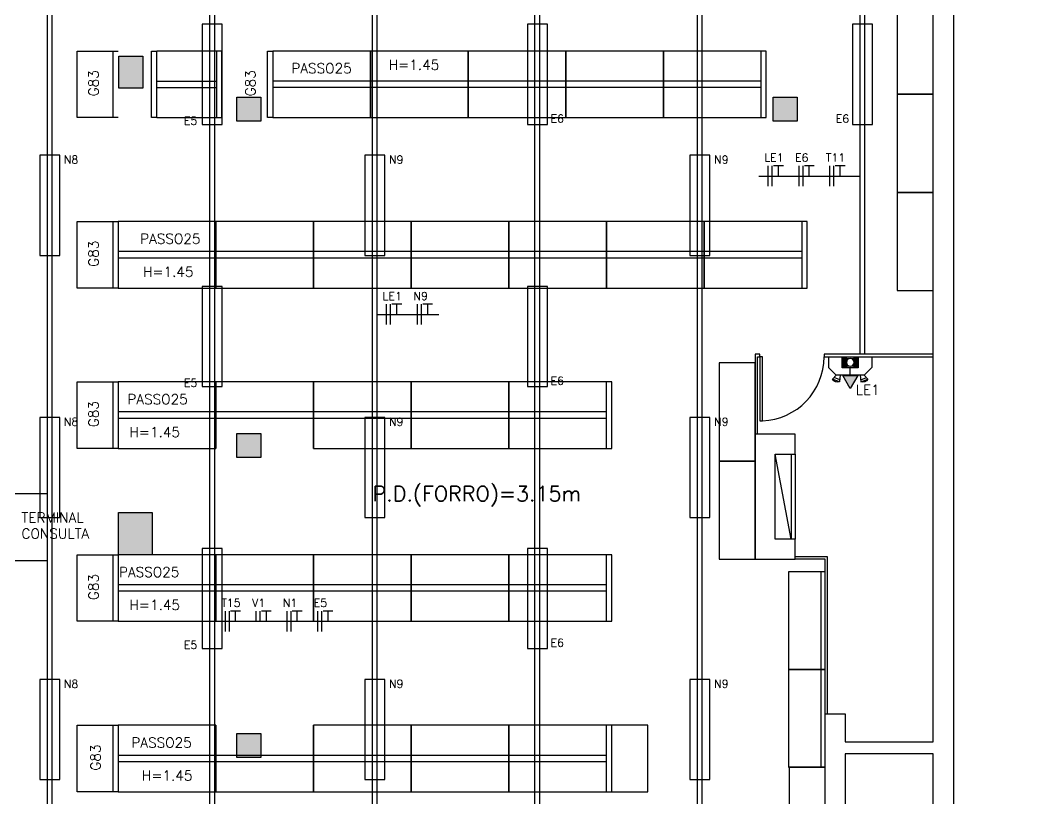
# Model space of a CAD drawing. Header units: metres. Extents: x -367 to 368, y -238 to 226.
# Drawn here: x 255.1 to 267.68, y 184.14 to 193.87 of the extents above; entities that cross this region are included whole.
import ezdxf
from ezdxf.enums import TextEntityAlignment as Align

# ---------------------------------------------------------------- set-up
doc = ezdxf.new("R2010")
doc.units = ezdxf.units.M
doc.linetypes.add('CONTINOUS', pattern=[0])
for name, color, linetype in [('A-SIMBELET', 10, 'Continuous'), ('ELE-ELÉTRICA', 160, 'Continuous'), ('INCENDIO', 10, 'CONTINOUS'), ('LA_BAU_BASES GERAIS_R00$0$base', 253, 'Continuous'), ('LA_BAU_LUM TÉRREO_R02$0$ARQ-HAC-251', 251, 'Continuous'), ('LA_BAU_LUM TÉRREO_R02$0$ARQ-LUM', 2, 'Continuous')]:
    doc.layers.add(name, color=color, linetype=linetype)
doc.styles.add('LA_BAU_BASES GERAIS_R00$0$LA_BAU_MERC_R01$0$R40-125-RS', font='romans.shx', dxfattribs={"height": 0.1248})
doc.styles.add('LA_BAU_BASES GERAIS_R00$0$LA_BAU_MERC_R01$0$RS80', font='ROMANS', dxfattribs={"height": 0.18})
doc.styles.add('LA_BAU_BASES GERAIS_R00$0$R60-125-RS', font='romans.shx', dxfattribs={"height": 0.19})
doc.styles.add('LA_BAU_BASES GERAIS_R00$0$R80-100-RS', font='romans.shx', dxfattribs={"height": 0.203})
doc.styles.get("Standard").update_dxf_attribs({"font": 'romans.shx'})

# ---------------------------------------------------------------- blocks, each defined once
blk = doc.blocks.new('LA_BAU_BASES GERAIS_R00$0$LA_BAU_ALVENARIA TÉRREO_R01')
at = {"layer": 'LA_BAU_BASES GERAIS_R00$0$base'}
h = blk.add_hatch(color=256, dxfattribs=at)
h.dxf.hatch_style = 1
h.paths.add_polyline_path([(256.628, 193.418), (256.328, 193.418), (256.328, 193.018), (256.628, 193.018)])
h = blk.add_hatch(color=256, dxfattribs=at)
h.dxf.hatch_style = 1
h.paths.add_polyline_path([(258.1, 192.903), (257.8, 192.903), (257.8, 192.603), (258.1, 192.603)])
h = blk.add_hatch(color=256, dxfattribs=at)
h.dxf.hatch_style = 1
h.paths.add_polyline_path([(264.8, 192.903), (264.5, 192.903), (264.5, 192.603), (264.8, 192.603)])
h = blk.add_hatch(color=256, dxfattribs=at)
h.dxf.hatch_style = 1
h.paths.add_polyline_path([(258.1, 188.703), (257.8, 188.703), (257.8, 188.403), (258.1, 188.403)])
h = blk.add_hatch(color=256, dxfattribs=at)
h.dxf.hatch_style = 1
h.paths.add_polyline_path([(256.745, 187.717), (256.325, 187.717), (256.325, 187.187), (256.745, 187.187)])
at = {"layer": 'LA_BAU_BASES GERAIS_R00$0$base', "linetype": 'Continuous'}
h = blk.add_hatch(color=256, dxfattribs=at)
h.dxf.hatch_style = 1
h.paths.add_polyline_path([(258.1, 184.953), (257.8, 184.953), (257.8, 184.653), (258.1, 184.653)])
for p, q in [((264.725, 187.384), (264.525, 188.444)), ((264.725, 188.444), (264.725, 187.384)), ((264.775, 188.444), (264.775, 187.384))]:
    blk.add_line(p, q, dxfattribs=at)
for points in [[(267.681, 200.09), (266.75, 200.09), (266.75, 177.95), (266.41, 177.95), (266.41, 178.2), (266.5, 178.2), (266.5, 184.7), (265.4, 184.7), (265.4, 179.45), (265.15, 179.45), (265.15, 185.2), (265.4, 185.2), (265.4, 184.85), (266.5, 184.85), (266.5, 210.65)], [(264.305, 188.694), (264.305, 189.662), (264.335, 189.662), (264.335, 189.692), (264.275, 189.692), (264.275, 188.694)], [(266.5, 189.692), (265.135, 189.692), (265.135, 189.662), (266.5, 189.662)], [(265.18, 185.2), (265.18, 187.164), (264.775, 187.164)], [(265.15, 185.2), (265.15, 187.134), (264.775, 187.134)]]:
    blk.add_lwpolyline(points, dxfattribs=at)
at = {"layer": 'LA_BAU_BASES GERAIS_R00$0$base'}
for points in [[(256.328, 193.418), (256.628, 193.418), (256.628, 193.018), (256.328, 193.018)], [(257.8, 192.903), (258.1, 192.903), (258.1, 192.603), (257.8, 192.603)], [(264.5, 192.903), (264.8, 192.903), (264.8, 192.603), (264.5, 192.603)], [(257.8, 188.703), (258.1, 188.703), (258.1, 188.403), (257.8, 188.403)], [(256.325, 187.717), (256.745, 187.717), (256.745, 187.187), (256.325, 187.187)]]:
    blk.add_lwpolyline(points, close=True, dxfattribs=at)
at = {"layer": 'LA_BAU_BASES GERAIS_R00$0$base', "linetype": 'Continuous'}
for points in [[(264.335, 188.862), (264.365, 188.862), (264.365, 189.662), (264.335, 189.662)], [(264.775, 188.694), (264.275, 188.694), (264.275, 187.134), (264.775, 187.134), (264.775, 187.384), (264.525, 187.384), (264.525, 188.444), (264.775, 188.444)], [(257.8, 184.953), (258.1, 184.953), (258.1, 184.653), (257.8, 184.653)]]:
    blk.add_lwpolyline(points, close=True, dxfattribs=at)
blk.add_arc((264.335, 189.661), 0.8, 272.1476, 0.0402, dxfattribs=at)
blk = doc.blocks.new('LA_BAU_BASES GERAIS_R00$0$LA_BAU_MERC_R01')
at = {"layer": 'LA_BAU_BASES GERAIS_R00$0$base'}
for p, q in [((266.05, 194.165), (266.05, 192.94)), ((266.5, 192.94), (266.5, 194.165)), ((257.551, 193.48), (256.801, 193.48)), ((256.801, 192.65), (256.801, 193.48)), ((257.551, 192.65), (257.551, 193.48)), ((258.249, 193.48), (258.249, 192.65)), ((259.469, 193.48), (258.249, 193.48)), ((259.469, 193.48), (259.469, 192.65)), ((260.689, 193.48), (259.469, 193.48)), ((259.469, 192.65), (259.469, 193.48)), ((260.689, 193.48), (260.689, 192.65)), ((261.909, 193.48), (260.689, 193.48)), ((260.689, 192.65), (260.689, 193.48)), ((261.909, 193.48), (261.909, 192.65)), ((263.129, 193.48), (261.909, 193.48)), ((261.909, 192.65), (261.909, 193.48)), ((263.129, 193.48), (263.129, 192.65)), ((264.349, 193.48), (263.129, 193.48)), ((263.129, 192.65), (263.129, 193.48)), ((264.349, 192.65), (264.349, 193.48)), ((256.801, 193.105), (257.551, 193.105)), ((259.469, 193.105), (258.249, 193.105)), ((260.689, 193.105), (259.469, 193.105)), ((261.909, 193.105), (260.689, 193.105)), ((263.129, 193.105), (261.909, 193.105)), ((264.349, 193.105), (263.129, 193.105)), ((256.801, 193.025), (257.551, 193.025)), ((259.469, 193.025), (258.249, 193.025)), ((260.689, 193.025), (259.469, 193.025)), ((261.909, 193.025), (260.689, 193.025)), ((263.129, 193.025), (261.909, 193.025)), ((264.349, 193.025), (263.129, 193.025)), ((266.05, 192.94), (266.05, 191.715)), ((266.5, 192.94), (266.05, 192.94)), ((266.05, 192.94), (266.5, 192.94)), ((266.5, 191.715), (266.5, 192.94)), ((256.801, 192.65), (257.551, 192.65)), ((258.249, 192.65), (259.469, 192.65)), ((259.469, 192.65), (260.689, 192.65)), ((260.689, 192.65), (261.909, 192.65)), ((261.909, 192.65), (263.129, 192.65)), ((263.129, 192.65), (264.349, 192.65)), ((266.05, 191.715), (266.05, 190.49)), ((266.5, 191.715), (266.05, 191.715)), ((266.05, 191.715), (266.5, 191.715)), ((266.5, 190.49), (266.5, 191.715)), ((256.32, 191.35), (256.32, 190.52)), ((257.54, 191.35), (256.32, 191.35)), ((257.54, 191.35), (257.54, 190.52)), ((258.76, 191.35), (257.54, 191.35)), ((257.54, 190.52), (257.54, 191.35)), ((258.76, 191.35), (258.76, 190.52)), ((259.98, 191.35), (258.76, 191.35)), ((258.76, 190.52), (258.76, 191.35)), ((259.98, 191.35), (259.98, 190.52)), ((261.2, 191.35), (259.98, 191.35)), ((259.98, 190.52), (259.98, 191.35)), ((261.2, 191.35), (261.2, 190.52)), ((262.42, 191.35), (261.2, 191.35)), ((261.2, 190.52), (261.2, 191.35)), ((262.42, 190.52), (262.42, 191.35)), ((262.42, 191.35), (262.42, 190.52)), ((263.64, 191.35), (262.42, 191.35)), ((263.64, 191.35), (263.64, 190.52)), ((264.86, 191.35), (263.64, 191.35)), ((263.64, 190.52), (263.64, 191.35)), ((264.86, 190.52), (264.86, 191.35)), ((257.54, 190.975), (256.32, 190.975)), ((258.76, 190.975), (257.54, 190.975)), ((259.98, 190.975), (258.76, 190.975)), ((261.2, 190.975), (259.98, 190.975)), ((262.42, 190.975), (261.2, 190.975)), ((263.64, 190.975), (262.42, 190.975)), ((264.86, 190.975), (263.64, 190.975)), ((257.54, 190.895), (256.32, 190.895)), ((258.76, 190.895), (257.54, 190.895)), ((259.98, 190.895), (258.76, 190.895)), ((261.2, 190.895), (259.98, 190.895)), ((262.42, 190.895), (261.2, 190.895)), ((263.64, 190.895), (262.42, 190.895)), ((264.86, 190.895), (263.64, 190.895)), ((256.32, 190.52), (257.54, 190.52)), ((257.54, 190.52), (258.76, 190.52)), ((258.76, 190.52), (259.98, 190.52)), ((259.98, 190.52), (261.2, 190.52)), ((261.2, 190.52), (262.42, 190.52)), ((262.42, 190.52), (263.64, 190.52)), ((263.64, 190.52), (264.86, 190.52)), ((266.05, 190.49), (266.5, 190.49)), ((263.825, 189.584), (263.825, 188.359)), ((264.275, 189.584), (263.825, 189.584)), ((264.275, 188.359), (264.275, 189.584)), ((256.32, 189.347), (256.32, 188.517)), ((257.54, 189.347), (256.32, 189.347)), ((257.54, 189.347), (257.54, 188.517)), ((258.76, 189.347), (257.54, 189.347)), ((257.54, 188.517), (257.54, 189.347)), ((258.76, 188.517), (258.76, 189.347)), ((258.76, 189.347), (258.76, 188.517)), ((259.98, 189.347), (258.76, 189.347)), ((259.98, 189.347), (259.98, 188.517)), ((261.2, 189.347), (259.98, 189.347)), ((259.98, 188.517), (259.98, 189.347)), ((261.2, 188.517), (261.2, 189.347)), ((261.2, 189.347), (261.2, 188.517)), ((262.42, 189.347), (261.2, 189.347)), ((262.42, 188.517), (262.42, 189.347)), ((257.54, 188.972), (256.32, 188.972)), ((258.76, 188.972), (257.54, 188.972)), ((259.98, 188.972), (258.76, 188.972)), ((261.2, 188.972), (259.98, 188.972)), ((262.42, 188.972), (261.2, 188.972)), ((257.54, 188.892), (256.32, 188.892)), ((258.76, 188.892), (257.54, 188.892)), ((259.98, 188.892), (258.76, 188.892)), ((261.2, 188.892), (259.98, 188.892)), ((262.42, 188.892), (261.2, 188.892)), ((256.32, 188.517), (257.54, 188.517)), ((258.76, 188.517), (259.98, 188.517)), ((259.98, 188.517), (261.2, 188.517)), ((261.2, 188.517), (262.42, 188.517)), ((263.825, 188.359), (264.275, 188.359)), ((263.825, 188.359), (263.825, 187.134)), ((264.275, 188.359), (263.825, 188.359)), ((264.275, 187.134), (264.275, 188.359)), ((256.32, 187.187), (256.32, 186.357)), ((257.54, 187.187), (256.32, 187.187)), ((257.54, 187.187), (257.54, 186.357)), ((258.76, 187.187), (257.54, 187.187)), ((257.54, 186.357), (257.54, 187.187)), ((258.76, 187.187), (258.76, 186.357)), ((259.98, 187.187), (258.76, 187.187)), ((258.76, 186.357), (258.76, 187.187)), ((259.98, 187.187), (259.98, 186.357)), ((261.2, 187.187), (259.98, 187.187)), ((259.98, 186.357), (259.98, 187.187)), ((261.2, 186.357), (261.2, 187.187)), ((261.2, 187.187), (261.2, 186.357)), ((262.42, 187.187), (261.2, 187.187)), ((262.42, 186.357), (262.42, 187.187)), ((263.825, 187.134), (264.275, 187.134)), ((265.15, 186.975), (264.69, 186.975)), ((264.69, 186.975), (264.69, 185.755)), ((265.1, 185.755), (265.1, 186.975)), ((265.15, 185.755), (265.15, 186.975)), ((257.54, 186.812), (256.32, 186.812)), ((258.76, 186.812), (257.54, 186.812)), ((259.98, 186.812), (258.76, 186.812)), ((261.2, 186.812), (259.98, 186.812)), ((262.42, 186.812), (261.2, 186.812)), ((257.54, 186.732), (256.32, 186.732)), ((258.76, 186.732), (257.54, 186.732)), ((259.98, 186.732), (258.76, 186.732)), ((261.2, 186.732), (259.98, 186.732)), ((262.42, 186.732), (261.2, 186.732)), ((256.32, 186.357), (257.54, 186.357)), ((257.54, 186.357), (258.76, 186.357)), ((258.76, 186.357), (259.98, 186.357)), ((259.98, 186.357), (261.2, 186.357)), ((261.2, 186.357), (262.42, 186.357)), ((265.15, 185.755), (264.69, 185.755)), ((264.69, 185.755), (264.69, 184.535)), ((264.69, 185.755), (265.15, 185.755)), ((265.1, 184.535), (265.1, 185.755)), ((265.15, 184.535), (265.15, 185.755)), ((256.32, 185.057), (256.32, 184.227)), ((257.54, 185.057), (256.32, 185.057)), ((257.54, 185.057), (257.54, 184.227)), ((257.54, 184.227), (257.54, 185.057)), ((258.76, 184.227), (258.76, 185.057)), ((258.76, 185.057), (258.76, 184.227)), ((259.98, 185.057), (258.76, 185.057)), ((259.98, 185.057), (259.98, 184.227)), ((261.2, 185.057), (259.98, 185.057)), ((259.98, 184.227), (259.98, 185.057)), ((261.2, 185.057), (261.2, 184.227)), ((262.42, 185.057), (261.2, 185.057)), ((261.2, 184.227), (261.2, 185.057)), ((262.42, 184.227), (262.42, 185.057)), ((257.54, 184.682), (256.32, 184.682)), ((258.76, 184.682), (257.54, 184.682)), ((259.98, 184.682), (258.76, 184.682)), ((261.2, 184.682), (259.98, 184.682)), ((262.42, 184.682), (261.2, 184.682)), ((257.54, 184.602), (256.32, 184.602)), ((258.76, 184.602), (257.54, 184.602)), ((259.98, 184.602), (258.76, 184.602)), ((261.2, 184.602), (259.98, 184.602)), ((262.42, 184.602), (261.2, 184.602)), ((264.69, 184.535), (265.15, 184.535)), ((264.7, 184.535), (264.7, 183.31)), ((265.15, 184.535), (264.7, 184.535)), ((265.15, 183.31), (265.15, 184.535)), ((256.32, 184.227), (257.54, 184.227)), ((257.54, 184.227), (258.76, 184.227)), ((258.76, 184.227), (259.98, 184.227)), ((259.98, 184.227), (261.2, 184.227)), ((261.2, 184.227), (262.42, 184.227))]:
    blk.add_line(p, q, dxfattribs=at)
at = {"layer": 'LA_BAU_BASES GERAIS_R00$0$base', "linetype": 'Continuous'}
for p, q in [((255.806, 193.48), (256.32, 193.48)), ((255.806, 192.65), (255.806, 193.48)), ((256.256, 192.65), (256.256, 193.48)), ((256.737, 192.65), (256.737, 193.48)), ((256.737, 193.48), (256.801, 193.48)), ((257.615, 193.48), (257.551, 193.48)), ((257.615, 192.65), (257.615, 193.48)), ((258.185, 192.65), (258.185, 193.48)), ((258.185, 193.48), (258.249, 193.48)), ((264.413, 193.48), (264.349, 193.48)), ((264.413, 192.65), (264.413, 193.48)), ((256.32, 192.65), (255.806, 192.65)), ((256.801, 192.65), (256.737, 192.65)), ((257.551, 192.65), (257.615, 192.65)), ((258.249, 192.65), (258.185, 192.65)), ((264.349, 192.65), (264.413, 192.65)), ((255.806, 191.35), (256.32, 191.35)), ((255.806, 190.52), (255.806, 191.35)), ((256.256, 190.52), (256.256, 191.35)), ((264.924, 191.35), (264.86, 191.35)), ((264.924, 190.52), (264.924, 191.35)), ((256.32, 190.52), (255.806, 190.52)), ((264.86, 190.52), (264.924, 190.52)), ((255.806, 189.347), (256.32, 189.347)), ((255.806, 188.517), (255.806, 189.347)), ((256.256, 188.517), (256.256, 189.347)), ((262.484, 189.347), (262.42, 189.347)), ((262.484, 188.517), (262.484, 189.347)), ((256.32, 188.517), (255.806, 188.517)), ((262.42, 188.517), (262.484, 188.517)), ((255.806, 187.187), (256.32, 187.187)), ((255.806, 186.357), (255.806, 187.187)), ((256.256, 186.357), (256.256, 187.187)), ((262.484, 187.187), (262.42, 187.187)), ((262.484, 186.357), (262.484, 187.187)), ((256.32, 186.357), (255.806, 186.357)), ((262.42, 186.357), (262.484, 186.357)), ((255.806, 185.057), (256.32, 185.057)), ((255.806, 184.227), (255.806, 185.057)), ((256.256, 184.227), (256.256, 185.057)), ((262.934, 185.057), (262.42, 185.057)), ((262.484, 185.057), (262.42, 185.057)), ((262.484, 184.227), (262.484, 185.057)), ((262.484, 184.227), (262.484, 185.057)), ((262.934, 184.227), (262.934, 185.057)), ((256.32, 184.227), (255.806, 184.227)), ((262.42, 184.227), (262.934, 184.227)), ((262.42, 184.227), (262.484, 184.227))]:
    blk.add_line(p, q, dxfattribs=at)
at = {"layer": 'LA_BAU_BASES GERAIS_R00$0$base', "style": 'LA_BAU_BASES GERAIS_R00$0$LA_BAU_MERC_R01$0$R40-125-RS'}
for s, rotation, p in [('PASSO25', 359.9999, (258.482, 193.203)), ('H=1.45', 359.9999, (259.698, 193.246)), ('G83', 90, (256.074, 192.915)), ('G83', 90, (258.034, 192.915)), ('PASSO25', 359.9999, (256.593, 191.073)), ('G83', 90, (256.074, 190.785)), ('H=1.45', 359.9999, (256.629, 190.661)), ('PASSO25', 359.9999, (256.434, 189.069)), ('G83', 90, (256.074, 188.781)), ('H=1.45', 359.9999, (256.46, 188.658)), ('PASSO25', 359.9999, (256.329, 186.909)), ('G83', 90, (256.074, 186.621)), ('H=1.45', 359.9999, (256.46, 186.498)), ('PASSO25', 359.9999, (256.484, 184.779)), ('G83', 90, (256.099, 184.491)), ('H=1.45', 359.9999, (256.616, 184.368))]:
    blk.add_text(s, height=0.1248, rotation=rotation, dxfattribs=at).set_placement(p)
for s, p in [('TERMINAL', (255.112, 187.59)), ('CONSULTA', (255.112, 187.39))]:
    blk.add_text(s, height=0.1248, dxfattribs=at).set_placement(p)
at = {"layer": 'LA_BAU_BASES GERAIS_R00$0$base', "text_generation_flag": 4}
for tag, height, rotation, style, p in [('CD H=1.45', 0.12, 180, 'LA_BAU_BASES GERAIS_R00$0$LA_BAU_MERC_R01$0$RS80', (261.738, 205.549)), ('CD H=1.45', 0.12, 180, 'LA_BAU_BASES GERAIS_R00$0$LA_BAU_MERC_R01$0$RS80', (262.989, 205.549)), ('CD H=2.25', 0.125, 270, 'LA_BAU_BASES GERAIS_R00$0$LA_BAU_MERC_R01$0$R40-125-RS', (266.17, 203.663)), ('CD H=1.45', 0.12, 180, 'LA_BAU_BASES GERAIS_R00$0$LA_BAU_MERC_R01$0$RS80', (261.354, 202.826)), ('CD H=1.45', 0.12, 180, 'LA_BAU_BASES GERAIS_R00$0$LA_BAU_MERC_R01$0$RS80', (262.605, 202.826)), ('CD H=1.45', 0.12, 180, 'LA_BAU_BASES GERAIS_R00$0$LA_BAU_MERC_R01$0$RS80', (263.857, 202.826)), ('CD H=1.45', 0.12, 180, 'LA_BAU_BASES GERAIS_R00$0$LA_BAU_MERC_R01$0$RS80', (265.108, 202.826))]:
    blk.add_attdef(tag, text='', height=height, rotation=rotation, dxfattribs=dict(at, style=style)).set_placement(p, align=Align.MIDDLE)
at = {"layer": 'LA_BAU_BASES GERAIS_R00$0$base', "style": 'LA_BAU_BASES GERAIS_R00$0$LA_BAU_MERC_R01$0$RS80', "text_generation_flag": 4}
for p in [(261.764, 204.896), (263.015, 204.896)]:
    blk.add_attdef('CD H=1.45', text='', height=0.12, dxfattribs=at).set_placement(p, align=Align.MIDDLE)
at = {"layer": 'LA_BAU_BASES GERAIS_R00$0$base', "style": 'LA_BAU_BASES GERAIS_R00$0$LA_BAU_MERC_R01$0$R40-125-RS'}
for p in [(246.243, 203.098), (247.393, 203.098), (248.543, 203.098), (249.693, 203.098), (250.843, 203.098), (246.243, 202.318), (247.393, 202.318), (248.543, 202.318), (249.693, 202.318), (250.843, 202.318)]:
    blk.add_attdef('TIPO', text='', height=0.125, rotation=180, dxfattribs=at).set_placement(p, align=Align.MIDDLE)
blk = doc.blocks.new('LA_BAU_BASES GERAIS_R00')
at = {"layer": 'LA_BAU_BASES GERAIS_R00$0$base'}
for name in ['LA_BAU_BASES GERAIS_R00$0$LA_BAU_MERC_R01', 'LA_BAU_BASES GERAIS_R00$0$LA_BAU_ALVENARIA TÉRREO_R01']:
    blk.add_blockref(name, (0, 0), dxfattribs=at)
at = {"layer": 'LA_BAU_BASES GERAIS_R00$0$base', "insert": (259.496, 188.046), "char_height": 0.19, "width": 4.1072, "attachment_point": 1, "style": 'LA_BAU_BASES GERAIS_R00$0$R60-125-RS'}
blk.add_mtext('P.D.(FORRO)=3.15m', dxfattribs=at)
at = {"layer": 'LA_BAU_BASES GERAIS_R00$0$base', "style": 'LA_BAU_BASES GERAIS_R00$0$R60-125-RS'}
for p in [(242.782, 218.919), (358.637, 192.964)]:
    blk.add_attdef('S', text='', height=0.19, rotation=90, dxfattribs=at).set_placement(p, align=Align.MIDDLE_CENTER)
at = {"layer": 'LA_BAU_BASES GERAIS_R00$0$base', "style": 'LA_BAU_BASES GERAIS_R00$0$R80-100-RS'}
blk.add_attdef('ACESSO', text='', height=0.203, dxfattribs=at).set_placement((365.922, 191.987), align=Align.TOP_CENTER)
at = {"layer": 'LA_BAU_BASES GERAIS_R00$0$base', "style": 'LA_BAU_BASES GERAIS_R00$0$R60-125-RS'}
blk.add_attdef('S', text='', height=0.19, dxfattribs=at).set_placement((266.114, 180.913), align=Align.MIDDLE_CENTER)
blk = doc.blocks.new('A$C716F59AC')
at = {"layer": 'LA_BAU_LUM TÉRREO_R02$0$ARQ-HAC-251', "color": 160}
for p, q in [((-11.315, 4.04), (-11.315, 19.497)), ((-11.255, 4.04), (-11.255, 19.497)), ((-9.285, 0.71), (-9.285, 19.497)), ((-9.225, 0.71), (-9.225, 19.497)), ((-7.255, 0.71), (-7.255, 19.497)), ((-7.195, 0.71), (-7.195, 19.497)), ((-5.225, 0.71), (-5.225, 19.497)), ((-5.165, 0.71), (-5.165, 19.497)), ((-3.195, 0.71), (-3.195, 19.497)), ((-3.135, 0.71), (-3.135, 19.497)), ((-1.165, 11.752), (-1.165, 19.497)), ((-1.105, 11.752), (-1.105, 19.497))]:
    blk.add_line(p, q, dxfattribs=at)
at = {"layer": 'LA_BAU_LUM TÉRREO_R02$0$ARQ-LUM', "color": 7}
for points in [[(-9.13, 14.625), (-9.13, 15.875), (-9.38, 15.875), (-9.38, 14.625)], [(-9.13, 14.625), (-9.13, 15.875), (-9.38, 15.875), (-9.38, 14.625)], [(-5.07, 14.625), (-5.07, 15.875), (-5.32, 15.875), (-5.32, 14.625)], [(-5.07, 14.625), (-5.07, 15.875), (-5.32, 15.875), (-5.32, 14.625)], [(-1.01, 14.625), (-1.01, 15.875), (-1.26, 15.875), (-1.26, 14.625)], [(-1.01, 14.625), (-1.01, 15.875), (-1.26, 15.875), (-1.26, 14.625)], [(-11.16, 12.988), (-11.16, 14.238), (-11.41, 14.238), (-11.41, 12.988)], [(-11.16, 12.988), (-11.16, 14.238), (-11.41, 14.238), (-11.41, 12.988)], [(-7.1, 12.988), (-7.1, 14.238), (-7.35, 14.238), (-7.35, 12.988)], [(-7.1, 12.988), (-7.1, 14.238), (-7.35, 14.238), (-7.35, 12.988)], [(-3.04, 12.988), (-3.04, 14.238), (-3.29, 14.238), (-3.29, 12.988)], [(-3.04, 12.988), (-3.04, 14.238), (-3.29, 14.238), (-3.29, 12.988)], [(-9.13, 11.351), (-9.13, 12.601), (-9.38, 12.601), (-9.38, 11.351)], [(-9.13, 11.351), (-9.13, 12.601), (-9.38, 12.601), (-9.38, 11.351)], [(-5.07, 11.351), (-5.07, 12.601), (-5.32, 12.601), (-5.32, 11.351)], [(-5.07, 11.351), (-5.07, 12.601), (-5.32, 12.601), (-5.32, 11.351)], [(-11.16, 9.714), (-11.16, 10.964), (-11.41, 10.964), (-11.41, 9.714)], [(-11.16, 9.714), (-11.16, 10.964), (-11.41, 10.964), (-11.41, 9.714)], [(-7.1, 9.714), (-7.1, 10.964), (-7.35, 10.964), (-7.35, 9.714)], [(-7.1, 9.714), (-7.1, 10.964), (-7.35, 10.964), (-7.35, 9.714)], [(-3.04, 9.714), (-3.04, 10.964), (-3.29, 10.964), (-3.29, 9.714)], [(-3.04, 9.714), (-3.04, 10.964), (-3.29, 10.964), (-3.29, 9.714)], [(-9.13, 8.076), (-9.13, 9.326), (-9.38, 9.326), (-9.38, 8.076)], [(-9.13, 8.076), (-9.13, 9.326), (-9.38, 9.326), (-9.38, 8.076)], [(-5.07, 8.076), (-5.07, 9.326), (-5.32, 9.326), (-5.32, 8.076)], [(-5.07, 8.076), (-5.07, 9.326), (-5.32, 9.326), (-5.32, 8.076)], [(-11.16, 6.439), (-11.16, 7.689), (-11.41, 7.689), (-11.41, 6.439)], [(-11.16, 6.439), (-11.16, 7.689), (-11.41, 7.689), (-11.41, 6.439)], [(-7.1, 6.439), (-7.1, 7.689), (-7.35, 7.689), (-7.35, 6.439)], [(-7.1, 6.439), (-7.1, 7.689), (-7.35, 7.689), (-7.35, 6.439)], [(-3.04, 6.439), (-3.04, 7.689), (-3.29, 7.689), (-3.29, 6.439)], [(-3.04, 6.439), (-3.04, 7.689), (-3.29, 7.689), (-3.29, 6.439)]]:
    blk.add_lwpolyline(points, close=True, dxfattribs=at)
for points in [[(-9.13, 15.625), (-9.13, 15.875), (-9.38, 15.875), (-9.13, 15.625)], [(-5.07, 15.625), (-5.07, 15.875), (-5.32, 15.875), (-5.07, 15.625)], [(-1.01, 15.625), (-1.01, 15.875), (-1.26, 15.875), (-1.01, 15.625)], [(-9.13, 12.351), (-9.13, 12.601), (-9.38, 12.601), (-9.13, 12.351)], [(-5.07, 12.351), (-5.07, 12.601), (-5.32, 12.601), (-5.07, 12.351)], [(-9.13, 9.076), (-9.13, 9.326), (-9.38, 9.326), (-9.13, 9.076)], [(-5.07, 9.076), (-5.07, 9.326), (-5.32, 9.326), (-5.07, 9.076)]]:
    blk.add_solid(points, dxfattribs=at)
blk = doc.blocks.new('LUMINAUTO2')
at = {"layer": 'ELE-ELÉTRICA', "color": 10}
for p, q in [((0, 0.6), (0.15, 0.6)), ((0, 0.6), (0, 0)), ((0.25, 0.5), (0.15, 0.6)), ((0.25, 0.49), (0.313, 0.545)), ((0.25, 0.5), (0.25, 0.1)), ((0.25, 0.44), (0.35, 0.449)), ((0.322, 0.446), (0.29, 0.525)), ((0.35, 0.449), (0.313, 0.545)), ((0.25, 0.16), (0.35, 0.151)), ((0.322, 0.154), (0.29, 0.075)), ((0.35, 0.151), (0.313, 0.055)), ((0, 0), (0.15, 0)), ((0.15, 0), (0.25, 0.1)), ((0.25, 0.11), (0.313, 0.055))]:
    blk.add_line(p, q, dxfattribs=at)
for centre, start, end in [((0.279, 0.477), 338.3745, 63.8142), ((0.279, 0.123), 296.1858, 21.6255)]:
    blk.add_arc(centre, 0.0759, start, end, dxfattribs=at)
blk = doc.blocks.new('TOM-ALTA')
at = {"layer": 'ELE-ELÉTRICA', "color": 10}
blk.add_line((0.125, 0), (0, 0), dxfattribs=at)
blk.add_lwpolyline([(0.125, 0.125), (0.125, -0.125), (0.342, 0)], close=True, dxfattribs=at)
blk.add_solid([(0.125, 0.125), (0.125, -0.125), (0.342, 0)], dxfattribs=at)
blk = doc.blocks.new('CD')
at = {"color": 10}
blk.add_lwpolyline([(0.15, 0.108), (0, 0.108), (0, -0.108), (0.15, -0.108)], close=True, dxfattribs=at)
blk.add_circle((0.075, 0), 0.0507, dxfattribs=at)
at = {"color": 10, "linetype": 'Continuous'}
for points in [[(0.024, 0), (0, 0.108), (0, -0.108)], [(0.025, 0.009), (0, 0.108), (0.024, 0)], [(0.027, 0.017), (0, 0.108), (0.025, 0.009)], [(0.031, 0.025), (0, 0.108), (0.027, 0.017)], [(0.036, 0.033), (0, 0.108), (0.031, 0.025)], [(0.042, 0.039), (0, 0.108), (0.036, 0.033)], [(0.05, 0.044), (0, 0.108), (0.042, 0.039)], [(0.058, 0.048), (0, 0.108), (0.05, 0.044)], [(0.066, 0.05), (0, 0.108), (0.058, 0.048)], [(0.075, 0.051), (0, 0.108), (0.066, 0.05)], [(0.084, 0.05), (0, 0.108), (0.075, 0.051)], [(0.092, 0.048), (0, 0.108), (0.084, 0.05)], [(0.1, 0.044), (0, 0.108), (0.092, 0.048)], [(0.15, 0.108), (0, 0.108), (0.1, 0.044)], [(0.15, 0.108), (0.1, 0.044), (0.108, 0.039)], [(0.15, 0.108), (0.108, 0.039), (0.114, 0.033)], [(0.15, 0.108), (0.114, 0.033), (0.119, 0.025)], [(0.15, 0.108), (0.119, 0.025), (0.123, 0.017)], [(0.15, 0.108), (0.123, 0.017), (0.125, 0.009)], [(0.15, 0.108), (0.125, 0.009), (0.126, 0)], [(0.15, 0.108), (0.126, 0), (0.15, -0.108)], [(0.025, -0.009), (0.024, 0), (0, -0.108)], [(0.027, -0.017), (0.025, -0.009), (0, -0.108)], [(0.031, -0.025), (0.027, -0.017), (0, -0.108)], [(0.036, -0.033), (0.031, -0.025), (0, -0.108)], [(0.042, -0.039), (0.036, -0.033), (0, -0.108)], [(0.05, -0.044), (0.042, -0.039), (0, -0.108)], [(0.058, -0.048), (0.05, -0.044), (0, -0.108)], [(0.1, -0.044), (0.092, -0.048), (0, -0.108)], [(0.15, -0.108), (0.1, -0.044), (0, -0.108)], [(0.066, -0.05), (0.058, -0.048), (0, -0.108)], [(0.092, -0.048), (0.084, -0.05), (0, -0.108)], [(0.075, -0.051), (0.066, -0.05), (0, -0.108)], [(0.084, -0.05), (0.075, -0.051), (0, -0.108)], [(0.15, -0.108), (0.108, -0.039), (0.1, -0.044)], [(0.15, -0.108), (0.114, -0.033), (0.108, -0.039)], [(0.15, -0.108), (0.119, -0.025), (0.114, -0.033)], [(0.15, -0.108), (0.123, -0.017), (0.119, -0.025)], [(0.15, -0.108), (0.125, -0.009), (0.123, -0.017)], [(0.15, -0.108), (0.126, 0), (0.125, -0.009)]]:
    blk.add_solid(points, dxfattribs=at)
blk = doc.blocks.new('A$C014F47B6')
at = {"layer": 'INCENDIO'}
for name, p, xscale, yscale, zscale, rotation in [('LUMINAUTO2', (-1.949, -21.238), -0.9000000000000341, 0.9000000000000341, 0.9000000000000523, 90), ('TOM-ALTA', (-2.219, -21.379), -0.7499999999999432, 0.75, 0.749999999999949, 89.99999999990015)]:
    blk.add_blockref(name, p, dxfattribs=dict(at, xscale=xscale, yscale=yscale, zscale=zscale, rotation=rotation))
at = {"layer": 'INCENDIO', "color": 10, "xscale": -0.9374999999998409, "yscale": 0.9374999999998295, "zscale": 0.9374999999998409, "rotation": 90.00014824032633}
blk.add_blockref('CD', (-2.219, -21.238), dxfattribs=at)

msp = doc.modelspace()

# ---------------------------------------------------------------- linework, layer by layer
at = {"layer": 'ELE-ELÉTRICA', "color": 20}
for p, q in [((264.439, 191.792, 0), (264.439, 192.045, 0)), ((264.489, 191.792, 0), (264.489, 192.045, 0)), ((264.824, 191.792, 0), (264.824, 192.045, 0)), ((264.874, 191.792, 0), (264.874, 192.045, 0)), ((265.209, 191.792, 0), (265.209, 192.045, 0)), ((265.259, 191.792, 0), (265.259, 192.045, 0)), ((259.672, 190.063, 0), (259.672, 190.317, 0)), ((259.722, 190.063, 0), (259.722, 190.317, 0)), ((260.057, 190.063, 0), (260.057, 190.317, 0)), ((260.107, 190.063, 0), (260.107, 190.317, 0)), ((257.658, 186.23), (257.658, 186.483)), ((257.708, 186.23), (257.708, 186.483)), ((258.043, 186.357), (258.043, 186.483)), ((258.093, 186.357), (258.093, 186.483)), ((258.428, 186.23), (258.428, 186.483)), ((258.478, 186.23), (258.478, 186.483)), ((258.813, 186.23), (258.813, 186.483)), ((258.863, 186.23), (258.863, 186.483))]:
    msp.add_line(p, q, dxfattribs=at)
at = {"layer": 'ELE-ELÉTRICA', "color": 20, "linetype": 'Continuous'}
for p, q in [((264.627, 192.045, 0), (264.505, 192.045, 0)), ((264.566, 191.919, 0), (264.566, 192.045, 0)), ((265.012, 192.045, 0), (264.89, 192.045, 0)), ((264.951, 191.919, 0), (264.951, 192.045, 0)), ((265.397, 192.045, 0), (265.275, 192.045, 0)), ((265.336, 191.919, 0), (265.336, 192.045, 0)), ((259.861, 190.317, 0), (259.739, 190.317, 0)), ((259.8, 190.19, 0), (259.8, 190.317, 0)), ((260.246, 190.317, 0), (260.124, 190.317, 0)), ((260.185, 190.19, 0), (260.185, 190.317, 0)), ((257.846, 186.483), (257.724, 186.483)), ((257.785, 186.357), (257.785, 186.483)), ((258.231, 186.483), (258.109, 186.483)), ((258.17, 186.357), (258.17, 186.483)), ((258.616, 186.483), (258.494, 186.483)), ((258.555, 186.357), (258.555, 186.483)), ((259.001, 186.483), (258.879, 186.483)), ((258.94, 186.357), (258.94, 186.483))]:
    msp.add_line(p, q, dxfattribs=at)
at = {"layer": 'ELE-ELÉTRICA', "color": 2}
for p, q in [((264.322, 191.919, 0), (264.707, 191.919, 0)), ((264.707, 191.919, 0), (265.092, 191.919, 0)), ((265.092, 191.919, 0), (265.585, 191.919, 0)), ((259.555, 190.19, 0), (259.94, 190.19, 0)), ((259.94, 190.19, 0), (260.325, 190.19, 0)), ((257.54, 186.357), (257.925, 186.357)), ((257.925, 186.357), (258.31, 186.357)), ((258.31, 186.357), (258.695, 186.357)), ((258.695, 186.357), (259.08, 186.357))]:
    msp.add_line(p, q, dxfattribs=at)
at = {"layer": 'ELE-ELÉTRICA', "color": 160}
for p, q in [((254.59, 187.955), (255.435, 187.955)), ((254.59, 187.117), (255.435, 187.117))]:
    msp.add_line(p, q, dxfattribs=at)

# ---------------------------------------------------------------- block references
at = {"color": 160}
msp.add_blockref('A$C716F59AC', (266.75, 177.94, 0), dxfattribs=at)
at = {"layer": 'ELE-ELÉTRICA', "color": 160}
msp.add_blockref('LA_BAU_BASES GERAIS_R00', (0, 0), dxfattribs=at)
at = {"layer": 'INCENDIO', "color": 160}
msp.add_blockref('A$C014F47B6', (267.681, 210.9), dxfattribs=at)

# ---------------------------------------------------------------- texts
at = {"layer": 'A-SIMBELET'}
for s, p in [('E6', (261.803, 192.586, 0)), ('E6', (265.365, 192.586, 0)), ('E5', (257.224, 192.559, 0)), ('N8', (255.732, 192.074, 0)), ('N9', (259.792, 192.074, 0)), ('N9', (263.852, 192.074, 0)), ('E6', (261.803, 189.312, 0)), ('E5', (257.224, 189.285, 0)), ('N8', (255.732, 188.8, 0)), ('N9', (259.792, 188.8, 0)), ('N9', (263.852, 188.8, 0)), ('E5', (257.224, 186.011, 0)), ('E6', (261.803, 186.038, 0)), ('N8', (255.732, 185.526, 0)), ('N9', (259.792, 185.526, 0)), ('N9', (263.852, 185.526, 0))]:
    msp.add_text(s, height=0.1, dxfattribs=at).set_placement(p, align=Align.CENTER)
at = {"layer": 'ELE-ELÉTRICA', "color": 20}
for s, p in [('LE1', (264.389, 192.099, 0)), ('E6', (264.773, 192.099, 0)), ('T11', (265.158, 192.099, 0)), ('LE1', (259.622, 190.37, 0)), ('N9', (260.007, 190.37, 0)), ('T15', (257.607, 186.537)), ('V1', (257.992, 186.537)), ('N1', (258.377, 186.537)), ('E5', (258.762, 186.537))]:
    msp.add_text(s, height=0.1, dxfattribs=at).set_placement(p)
at = {"layer": 'INCENDIO', "color": 10}
msp.add_text('LE1', height=0.125, dxfattribs=at).set_placement((265.531, 189.248), align=Align.MIDDLE_LEFT)

doc.saveas('drawing.dxf')
